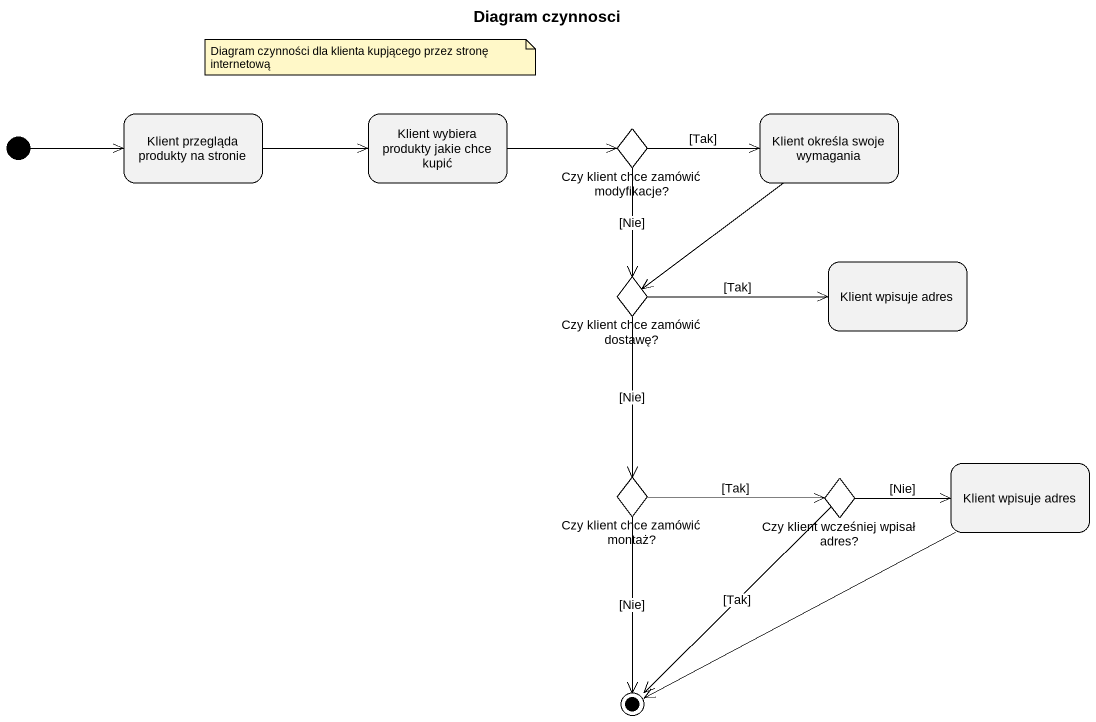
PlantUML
@startuml
title Diagram czynnosci
hide empty description
state "Klient przegląda produkty na stronie" as Klient_przegląda_produkty
state "Klient wybiera produkty jakie chce kupić" as Klient_wybiera_produkty
state "Czy klient chce zamówić modyfikacje?" as Czy_klient_chce_zamówić <<choice>>
state "Klient określa swoje wymagania" as Klient_określa_swoje
state "Czy klient chce zamówić dostawę?" as Czy_klient_chce_zamówić_2 <<choice>>
state "Klient wpisuje adres" as Klient_wpisuje_adres
state "Czy klient chce zamówić montaż?" as Czy_klient_chce_zamówić_3 <<choice>>
state "Czy klient wcześniej wpisał adres?" as Czy_klient_wcześniej_wpisał <<choice>>
state "Klient wpisuje adres" as Klient_wpisuje_adres_2
[*] -right-> Klient_przegląda_produkty
Klient_przegląda_produkty -right-> Klient_wybiera_produkty
Klient_wybiera_produkty -right-> Czy_klient_chce_zamówić
Czy_klient_chce_zamówić -right-> Klient_określa_swoje : [Tak]
Czy_klient_chce_zamówić --> Czy_klient_chce_zamówić_2 : [Nie]
Klient_określa_swoje --> Czy_klient_chce_zamówić_2
Czy_klient_chce_zamówić_2 -right-> Klient_wpisuje_adres : [Tak]
Czy_klient_chce_zamówić_2 --> Czy_klient_chce_zamówić_3 : [Nie]
Czy_klient_chce_zamówić_3 -right-> Czy_klient_wcześniej_wpisał : [Tak]
Czy_klient_wcześniej_wpisał -right-> Klient_wpisuje_adres_2 : [Nie]
Czy_klient_chce_zamówić_3 --> [*] : [Nie]
Czy_klient_wcześniej_wpisał --> [*] : [Tak]
Klient_wpisuje_adres_2 -left-> [*]
note as N1
  Diagram czynności dla klienta kupjącego przez stronę internetową
end note
@enduml
